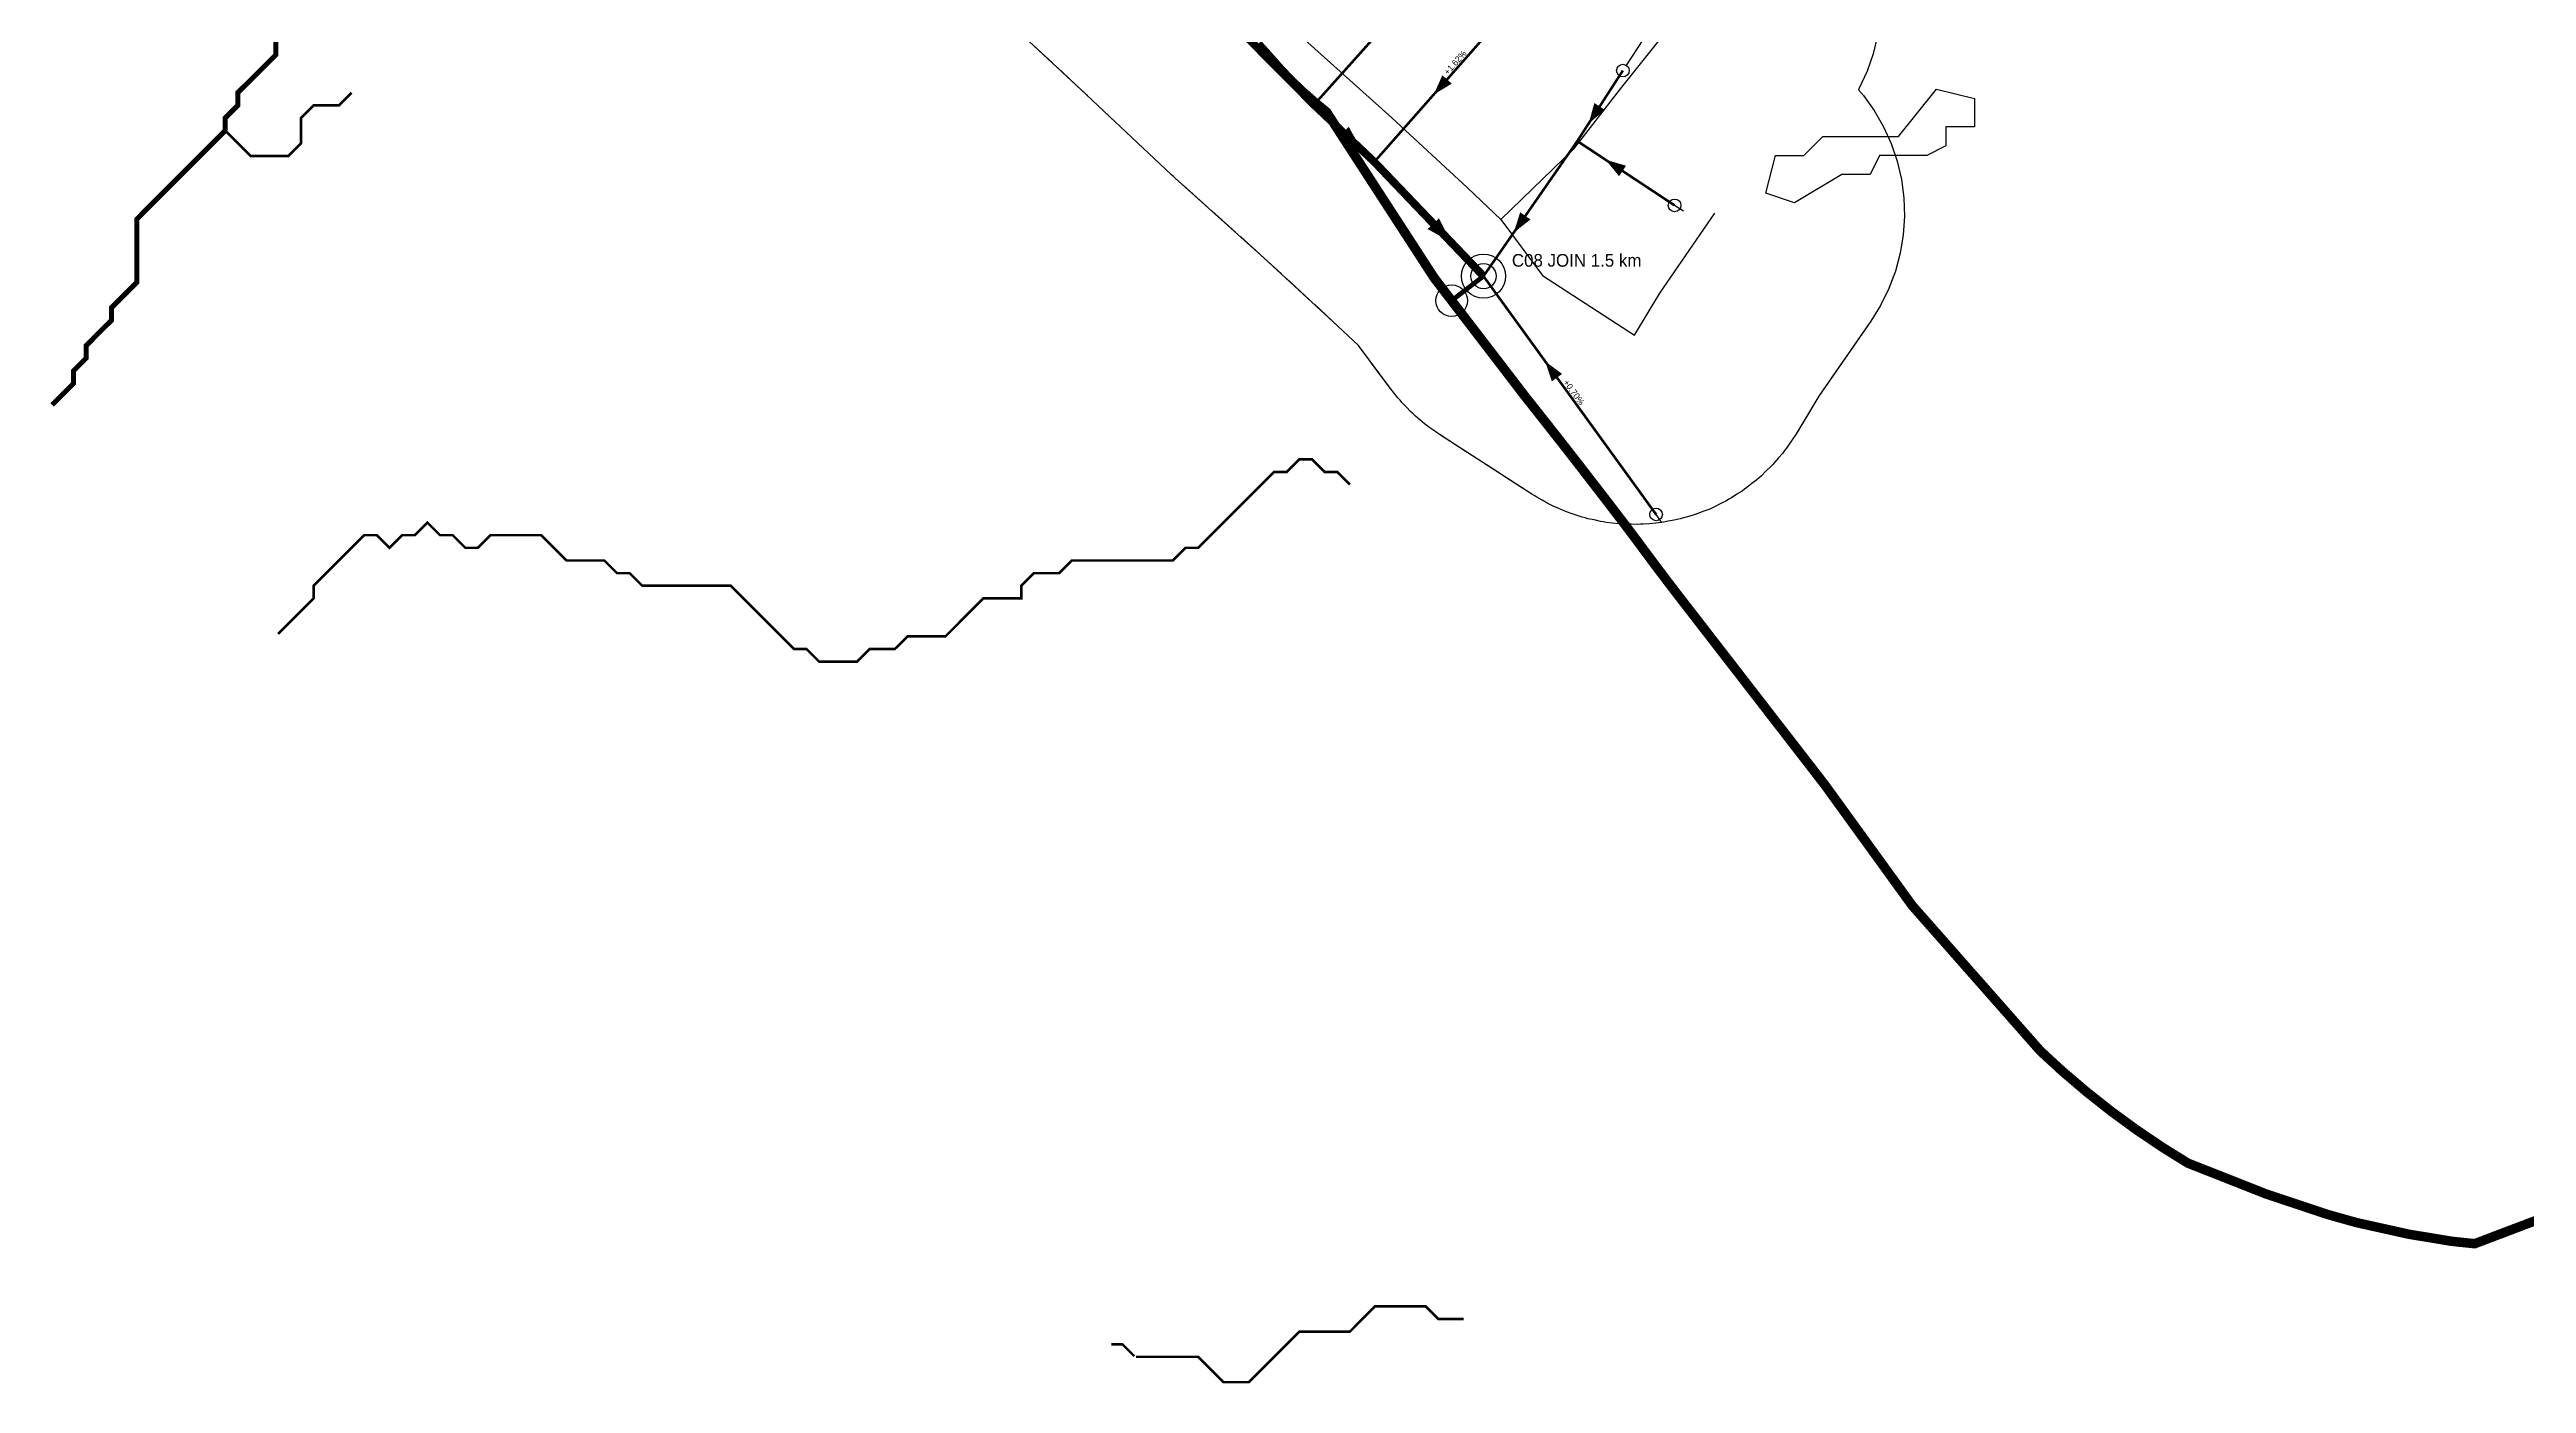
# Model space of a CAD drawing. Header units: metres. Extents: x 441395 to 476894, y 2561381 to 2578972.
# Drawn here: x 450785 to 451569, y 2566624 to 2567047 of the extents above; entities that cross this region are included whole.
import ezdxf
from ezdxf.enums import TextEntityAlignment as Align

# ---------------------------------------------------------------- set-up
doc = ezdxf.new("R2010")
doc.units = ezdxf.units.M
doc.header["$LTSCALE"] = 8
doc.linetypes.add('DASHDOT', pattern=[3.556, 2.54, -0.508, 0, -0.508])
doc.linetypes.add('DASHED', pattern=[1.524, 1.27, -0.254])
for name, color, linetype in [('A_ARROWS', 7, 'Continuous'), ('A_BUILT_2006', 252, 'Continuous'), ('A_CATCHMENTS', 7, 'Continuous'), ('A_ENVELOPE', 3, 'Continuous'), ('A_GRADIENT', 8, 'Continuous'), ('A_HEAD_GAP', 8, 'Continuous'), ('A_HEADS', 8, 'Continuous'), ('A_JOIN_LINK', 6, 'Continuous'), ('A_LATERAL', 7, 'Continuous'), ('A_MAIN_PIPE', 5, 'Continuous'), ('A_OUTLET_LABEL', 7, 'Continuous'), ('A_OUTLETS', 7, 'Continuous'), ('A_STREAMS', 5, 'Continuous'), ('A_SUBMAIN', 7, 'Continuous'), ('A_WADI', 4, 'Continuous')]:
    doc.layers.add(name, color=color, linetype=linetype)

msp = doc.modelspace()

# ---------------------------------------------------------------- linework, layer by layer
at = {"layer": 'A_ARROWS', "color": 2}
for points in [[(451223.08, 2567032.48), (451225.82, 2567038.6), (451228.81, 2567035.95)], [(451272.17, 2567023.34), (451273.96, 2567029.81), (451277.32, 2567027.64)], [(451200.27, 2567014.98), (451192.74, 2567018.65), (451196.18, 2567022.29)], [(451277.56, 2567011.84), (451284, 2567009.98), (451281.79, 2567006.64)], [(451228.48, 2566985.86), (451221.14, 2566989.92), (451224.76, 2566993.37)], [(451248.46, 2566988.83), (451250.47, 2566995.23), (451253.75, 2566992.94)], [(451258.37, 2566948.07), (451263.75, 2566944.06), (451260.51, 2566941.71)]]:
    msp.add_solid(points, dxfattribs=at)
at = {"layer": 'A_BUILT_2006', "color": 252}
for points in [[(451282.62, 2567034.84), (451304.65, 2567062.24)], [(451181.22, 2567050.72), (451209.79, 2567025.15)], [(451267.62, 2567015.43), (451282.62, 2567034.84)], [(451209.79, 2567025.15), (451233.8, 2567003)], [(451244.37, 2566992.93), (451267.62, 2567015.43)], [(451233.8, 2567003), (451244.37, 2566992.93)], [(451244.37, 2566992.93), (451257.52, 2566975.25)], [(451294.67, 2566969.61), (451312.17, 2566994.9)], [(451257.52, 2566975.25), (451286.69, 2566956.38)], [(451286.69, 2566956.38), (451294.67, 2566969.61)]]:
    msp.add_lwpolyline(points, dxfattribs=at)
at = {"layer": 'A_CATCHMENTS', "color": 2, "linetype": 'DASHED'}
msp.add_lwpolyline([(451363.61, 2567051.14), (451362.24, 2567045.41), (451360.31, 2567039.85), (451357.85, 2567034.5), (451357.57, 2567034.02), (451359.16, 2567032.21), (451362.59, 2567027.42), (451365.54, 2567022.32), (451367.97, 2567016.96), (451369.86, 2567011.39), (451371.2, 2567005.65), (451371.97, 2566999.81), (451372.16, 2566993.93), (451371.78, 2566988.05), (451370.82, 2566982.24), (451369.3, 2566976.56), (451367.22, 2566971.05), (451364.62, 2566965.76), (451361.51, 2566960.76), (451345.08, 2566937.02), (451338.07, 2566925.39), (451337.55, 2566924.62), (451337.08, 2566923.81), (451335.91, 2566922.17), (451334.79, 2566920.51), (451334.19, 2566919.79), (451333.64, 2566919.02), (451332.32, 2566917.52), (451331.04, 2566915.97), (451330.37, 2566915.31), (451329.76, 2566914.6), (451328.29, 2566913.23), (451326.86, 2566911.81), (451326.14, 2566911.22), (451325.45, 2566910.58), (451323.86, 2566909.36), (451322.3, 2566908.09), (451321.52, 2566907.57), (451320.78, 2566907), (451319.07, 2566905.95), (451317.4, 2566904.83), (451316.57, 2566904.39), (451315.77, 2566903.9), (451313.97, 2566903.02), (451312.2, 2566902.07), (451311.33, 2566901.72), (451310.49, 2566901.3), (451308.61, 2566900.6), (451306.75, 2566899.83), (451305.85, 2566899.57), (451304.98, 2566899.24), (451303.03, 2566898.72), (451301.11, 2566898.14), (451300.19, 2566897.96), (451299.29, 2566897.72), (451297.3, 2566897.4), (451295.33, 2566897.01), (451294.4, 2566896.92), (451293.48, 2566896.77), (451291.47, 2566896.64), (451289.47, 2566896.45), (451288.53, 2566896.45), (451287.6, 2566896.39), (451285.59, 2566896.46), (451283.58, 2566896.46), (451282.65, 2566896.56), (451281.72, 2566896.59), (451279.72, 2566896.86), (451277.73, 2566897.06), (451276.81, 2566897.24), (451275.88, 2566897.37), (451273.92, 2566897.83), (451271.95, 2566898.22), (451271.06, 2566898.5), (451270.15, 2566898.71), (451268.24, 2566899.36), (451266.32, 2566899.95), (451265.46, 2566900.31), (451264.57, 2566900.61), (451262.74, 2566901.44), (451260.89, 2566902.22), (451260.07, 2566902.66), (451259.21, 2566903.05), (451257.47, 2566904.05), (451255.71, 2566905.01), (451254.93, 2566905.53), (451254.12, 2566906), (451224.94, 2566924.86), (451223.41, 2566925.96), (451221.84, 2566927.01), (451221.02, 2566927.68), (451220.16, 2566928.3), (451218.74, 2566929.55), (451217.28, 2566930.74), (451216.53, 2566931.49), (451215.74, 2566932.19), (451214.45, 2566933.57), (451213.11, 2566934.9), (451212.44, 2566935.72), (451211.72, 2566936.49), (451210.57, 2566937.99), (451209.37, 2566939.45), (451199.27, 2566953.02), (451192.76, 2566959.23), (451169.43, 2566980.75), (451141.21, 2567006.02), (451140.66, 2567006.56), (451140.07, 2567007.06), (451111.36, 2567034.12), (451084.56, 2567059.03)], dxfattribs=at)
at = {"layer": 'A_ENVELOPE', "color": 3}
msp.add_lwpolyline([(451363.61, 2567051.14), (451362.24, 2567045.41), (451360.31, 2567039.85), (451357.85, 2567034.5), (451357.57, 2567034.02), (451359.16, 2567032.21), (451362.59, 2567027.42), (451365.54, 2567022.32), (451367.97, 2567016.96), (451369.86, 2567011.39), (451371.2, 2567005.65), (451371.97, 2566999.81), (451372.16, 2566993.93), (451371.78, 2566988.05), (451370.82, 2566982.24), (451369.3, 2566976.56), (451367.22, 2566971.05), (451364.62, 2566965.76), (451361.51, 2566960.76), (451345.08, 2566937.02), (451338.07, 2566925.39), (451337.55, 2566924.62), (451337.08, 2566923.81), (451335.91, 2566922.17), (451334.79, 2566920.51), (451334.19, 2566919.79), (451333.64, 2566919.02), (451332.32, 2566917.52), (451331.04, 2566915.97), (451330.37, 2566915.31), (451329.76, 2566914.6), (451328.29, 2566913.23), (451326.86, 2566911.81), (451326.14, 2566911.22), (451325.45, 2566910.58), (451323.86, 2566909.36), (451322.3, 2566908.09), (451321.52, 2566907.57), (451320.78, 2566907), (451319.07, 2566905.95), (451317.4, 2566904.83), (451316.57, 2566904.39), (451315.77, 2566903.9), (451313.97, 2566903.02), (451312.2, 2566902.07), (451311.33, 2566901.72), (451310.49, 2566901.3), (451308.61, 2566900.6), (451306.75, 2566899.83), (451305.85, 2566899.57), (451304.98, 2566899.24), (451303.03, 2566898.72), (451301.11, 2566898.14), (451300.19, 2566897.96), (451299.29, 2566897.72), (451297.3, 2566897.4), (451295.33, 2566897.01), (451294.4, 2566896.92), (451293.48, 2566896.77), (451291.47, 2566896.64), (451289.47, 2566896.45), (451288.53, 2566896.45), (451287.6, 2566896.39), (451285.59, 2566896.46), (451283.58, 2566896.46), (451282.65, 2566896.56), (451281.72, 2566896.59), (451279.72, 2566896.86), (451277.73, 2566897.06), (451276.81, 2566897.24), (451275.88, 2566897.37), (451273.92, 2566897.83), (451271.95, 2566898.22), (451271.06, 2566898.5), (451270.15, 2566898.71), (451268.24, 2566899.36), (451266.32, 2566899.95), (451265.46, 2566900.31), (451264.57, 2566900.61), (451262.74, 2566901.44), (451260.89, 2566902.22), (451260.07, 2566902.66), (451259.21, 2566903.05), (451257.47, 2566904.05), (451255.71, 2566905.01), (451254.93, 2566905.53), (451254.12, 2566906), (451224.94, 2566924.86), (451223.41, 2566925.96), (451221.84, 2566927.01), (451221.02, 2566927.68), (451220.16, 2566928.3), (451218.74, 2566929.55), (451217.28, 2566930.74), (451216.53, 2566931.49), (451215.74, 2566932.19), (451214.45, 2566933.57), (451213.11, 2566934.9), (451212.44, 2566935.72), (451211.72, 2566936.49), (451210.57, 2566937.99), (451209.37, 2566939.45), (451199.27, 2566953.02), (451192.76, 2566959.23), (451169.43, 2566980.75), (451141.21, 2567006.02), (451140.66, 2567006.56), (451140.07, 2567007.06), (451111.36, 2567034.12), (451084.56, 2567059.03)], dxfattribs=at)
at = {"layer": 'A_HEAD_GAP', "color": 8, "linetype": 'DASHED'}
for points in [[(451289.48, 2567050.15), (451282.99, 2567040.1)], [(451302.2, 2566995.55), (451299.37, 2566997.42)], [(451295.38, 2566897.02), (451293.53, 2566899.57)]]:
    msp.add_lwpolyline(points, dxfattribs=at)
at = {"layer": 'A_HEADS', "color": 2}
for centre in [(451282.99, 2567040.1), (451299.37, 2566997.42), (451293.53, 2566899.57)]:
    msp.add_circle(centre, 2, dxfattribs=at)
at = {"layer": 'A_JOIN_LINK', "color": 6, "const_width": 1.5}
msp.add_lwpolyline([(451238.85, 2566975.01), (451228.76, 2566967.26)], dxfattribs=at)
at = {"layer": 'A_JOIN_LINK', "color": 6}
msp.add_circle((451228.76, 2566967.26), 5, dxfattribs=at)
at = {"layer": 'A_LATERAL', "color": 2, "const_width": 0.8}
for points in [[(451237.99, 2567088.24), (451185.17, 2567029.25)], [(451257.89, 2567071.92), (451204.28, 2567011.18)], [(451282.99, 2567040.1), (451268.57, 2567017.77)], [(451268.57, 2567017.77), (451238.85, 2566975.01)], [(451299.37, 2566997.42), (451268.57, 2567017.77)], [(451293.53, 2566899.57), (451238.85, 2566975.01)]]:
    msp.add_lwpolyline(points, dxfattribs=at)
at = {"layer": 'A_MAIN_PIPE', "color": 5, "const_width": 3}
msp.add_lwpolyline([(451599.77, 2566686.55), (451552.75, 2566668.73), (451545.52, 2566669.49), (451531.81, 2566671.75), (451515.37, 2566675.4), (451505.85, 2566678.08), (451486.99, 2566684.36), (451461.9, 2566694.25), (451453.66, 2566699.39), (451445.8, 2566704.69), (451437.71, 2566710.59), (451429.86, 2566716.79), (451422.24, 2566723.28), (451415.2, 2566729.75), (451374.63, 2566775.77), (451346.93, 2566814.01), (451300.2, 2566874.37), (451297.05, 2566878.48), (451293.33, 2566883.4), (451290.31, 2566887.46), (451287.14, 2566891.73), (451283.45, 2566896.62), (451279.97, 2566901.16), (451277.5, 2566904.38), (451273.03, 2566910.16), (451269.55, 2566914.67), (451266.2, 2566918.97), (451262.54, 2566923.65), (451259.01, 2566928.13), (451255.48, 2566932.59), (451252.01, 2566936.97), (451244.91, 2566946.24), (451239.49, 2566953.3), (451234.08, 2566960.34), (451226.21, 2566970.59), (451223.26, 2566974.43), (451189.15, 2567026.96), (451185.61, 2567029.87), (451181.57, 2567033.39), (451177.55, 2567037.26), (451174.58, 2567040.37), (451170.08, 2567045.44), (451167.36, 2567048.45)], dxfattribs=at)
at = {"layer": 'A_OUTLETS', "color": 5}
for radius in [7, 4]:
    msp.add_circle((451238.85, 2566975.01), radius, dxfattribs=at)
at = {"layer": 'A_STREAMS', "color": 5}
for points, const_width in [([(450856.38, 2567049.09), (450856.38, 2567045.08), (450852.38, 2567041.08), (450848.38, 2567037.08), (450844.37, 2567033.08), (450844.37, 2567029.08), (450840.37, 2567025.08), (450840.37, 2567021.07)], 1.6), ([(450880.39, 2567033.08), (450876.39, 2567029.08), (450872.39, 2567029.08), (450868.38, 2567029.08), (450864.38, 2567025.08), (450864.38, 2567021.07), (450864.38, 2567017.07), (450860.38, 2567013.07), (450856.38, 2567013.07), (450852.38, 2567013.07), (450848.38, 2567013.07), (450844.37, 2567017.07), (450840.37, 2567021.07)], 0.8), ([(450840.37, 2567021.07), (450836.37, 2567017.07), (450832.37, 2567013.07), (450828.37, 2567009.07), (450824.36, 2567005.07), (450820.36, 2567001.07), (450816.36, 2566997.06), (450812.36, 2566993.06), (450812.36, 2566989.06), (450812.36, 2566985.06), (450812.36, 2566981.06), (450812.36, 2566977.05), (450812.36, 2566973.05), (450808.36, 2566969.05), (450804.36, 2566965.05), (450804.36, 2566961.05), (450800.35, 2566957.05), (450796.35, 2566953.04), (450796.35, 2566949.04), (450792.35, 2566945.04), (450792.35, 2566941.04), (450788.35, 2566937.04), (450785.53, 2566934.22)], 1.6), ([(451196.53, 2566909.02), (451192.53, 2566913.03), (451188.52, 2566913.03), (451184.52, 2566917.03), (451180.52, 2566917.03), (451176.52, 2566913.03), (451172.52, 2566913.03), (451168.52, 2566909.02), (451164.51, 2566905.02), (451160.51, 2566901.02), (451156.51, 2566897.02), (451152.51, 2566893.02), (451148.51, 2566889.02), (451144.5, 2566889.02), (451140.5, 2566885.01), (451136.5, 2566885.01), (451132.5, 2566885.01), (451128.5, 2566885.01), (451124.5, 2566885.01), (451120.49, 2566885.01), (451116.49, 2566885.01), (451112.49, 2566885.01), (451108.49, 2566885.01), (451104.49, 2566881.01), (451100.49, 2566881.01), (451096.48, 2566881.01), (451092.48, 2566877.01), (451092.48, 2566873.01), (451088.48, 2566873.01), (451084.48, 2566873.01), (451080.48, 2566873.01), (451076.47, 2566869.01), (451072.47, 2566865), (451068.47, 2566861), (451064.47, 2566861), (451060.47, 2566861), (451056.47, 2566861), (451052.46, 2566857), (451048.46, 2566857), (451044.46, 2566857), (451040.46, 2566853), (451036.46, 2566853), (451032.46, 2566853), (451028.45, 2566853), (451024.45, 2566857), (451020.45, 2566857), (451016.45, 2566861), (451012.45, 2566865), (451008.45, 2566869.01), (451004.44, 2566873.01), (451000.44, 2566877.01), (450996.44, 2566877.01), (450992.44, 2566877.01), (450988.44, 2566877.01), (450984.43, 2566877.01), (450980.43, 2566877.01), (450976.43, 2566877.01), (450972.43, 2566877.01), (450968.43, 2566881.01), (450964.43, 2566881.01), (450960.42, 2566885.01), (450956.42, 2566885.01), (450952.42, 2566885.01), (450948.42, 2566885.01), (450944.42, 2566889.02), (450940.42, 2566893.02), (450936.41, 2566893.02), (450932.41, 2566893.02), (450928.41, 2566893.02), (450924.41, 2566893.02), (450920.41, 2566889.02), (450916.4, 2566889.02), (450912.4, 2566893.02), (450908.4, 2566893.02), (450904.4, 2566897.02), (450900.4, 2566893.02), (450896.4, 2566893.02), (450892.39, 2566889.02), (450888.39, 2566893.02), (450884.39, 2566893.02), (450880.39, 2566889.02), (450876.39, 2566885.01), (450872.39, 2566881.01), (450868.38, 2566877.01), (450868.38, 2566873.01), (450864.38, 2566869.01), (450860.38, 2566865), (450857.1, 2566861.73)], 0.8), ([(451232.54, 2566644.91), (451228.54, 2566644.91), (451224.54, 2566644.91), (451220.54, 2566648.91), (451216.54, 2566648.91), (451212.53, 2566648.91), (451208.53, 2566648.91), (451204.53, 2566648.91), (451200.53, 2566644.91), (451196.53, 2566640.9), (451192.53, 2566640.9), (451188.52, 2566640.9), (451184.52, 2566640.9), (451180.52, 2566640.9), (451176.52, 2566636.9), (451172.52, 2566632.9), (451168.52, 2566628.9), (451164.51, 2566624.9), (451160.51, 2566624.9), (451156.51, 2566624.9), (451152.51, 2566628.9), (451148.51, 2566632.9), (451144.5, 2566632.9), (451140.5, 2566632.9), (451136.5, 2566632.9), (451132.5, 2566632.9), (451128.78, 2566632.9)], 0.8), ([(451128.25, 2566633.15), (451124.5, 2566636.9), (451120.95, 2566636.9)], 0.8)]:
    msp.add_lwpolyline(points, dxfattribs=dict(at, const_width=const_width))
at = {"layer": 'A_SUBMAIN', "color": 2, "linetype": 'DASHDOT', "const_width": 2.5}
for points in [[(451131.96, 2567082.85), (451185.17, 2567029.25)], [(451185.17, 2567029.25), (451204.28, 2567011.18)], [(451204.28, 2567011.18), (451238.85, 2566975.01)]]:
    msp.add_lwpolyline(points, dxfattribs=at)
at = {"layer": 'A_WADI', "color": 4}
msp.add_lwpolyline([(451394.31, 2567031.24), (451394.31, 2567022.24), (451385.31, 2567022.24), (451385.31, 2567016.24), (451379.31, 2567013.24), (451364.31, 2567013.24), (451361.31, 2567007.24), (451352.31, 2567007.24), (451337.31, 2566998.24), (451328.31, 2567001.24), (451331.31, 2567013.24), (451340.31, 2567013.24), (451346.31, 2567019.24), (451370.31, 2567019.24), (451382.31, 2567034.24), (451394.31, 2567031.24)], close=True, dxfattribs=at)

# ---------------------------------------------------------------- texts
at = {"layer": 'A_GRADIENT', "color": 2}
for s, rotation, p in [('+1.62%', 48.56649, (451231.09, 2567041.55)), ('+0.70%', 305.93785, (451266.19, 2566937.29))]:
    msp.add_text(s, height=2, rotation=rotation, dxfattribs=at).set_placement(p, align=Align.BOTTOM_CENTER)
at = {"layer": 'A_OUTLET_LABEL', "color": 5}
msp.add_text('C08 JOIN 1.5 km', height=4, dxfattribs=at).set_placement((451247.85, 2566978.01))

doc.saveas('drawing.dxf')
